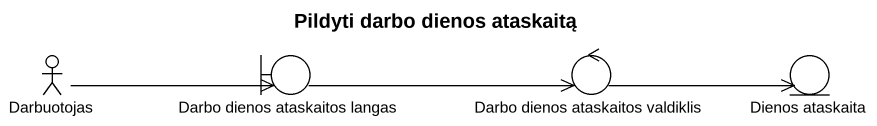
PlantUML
@startuml
title Pildyti darbo dienos ataskaitą
actor Darbuotojas
boundary "Darbo dienos ataskaitos langas" as Darbo_dienos_ataskaitos
control "Darbo dienos ataskaitos valdiklis" as Darbo_dienos_ataskaitos_2
entity "Dienos ataskaita" as Dienos_ataskaita
Darbuotojas -right-> Darbo_dienos_ataskaitos
Darbo_dienos_ataskaitos -right-> Darbo_dienos_ataskaitos_2
Darbo_dienos_ataskaitos_2 -right-> Dienos_ataskaita
@enduml
